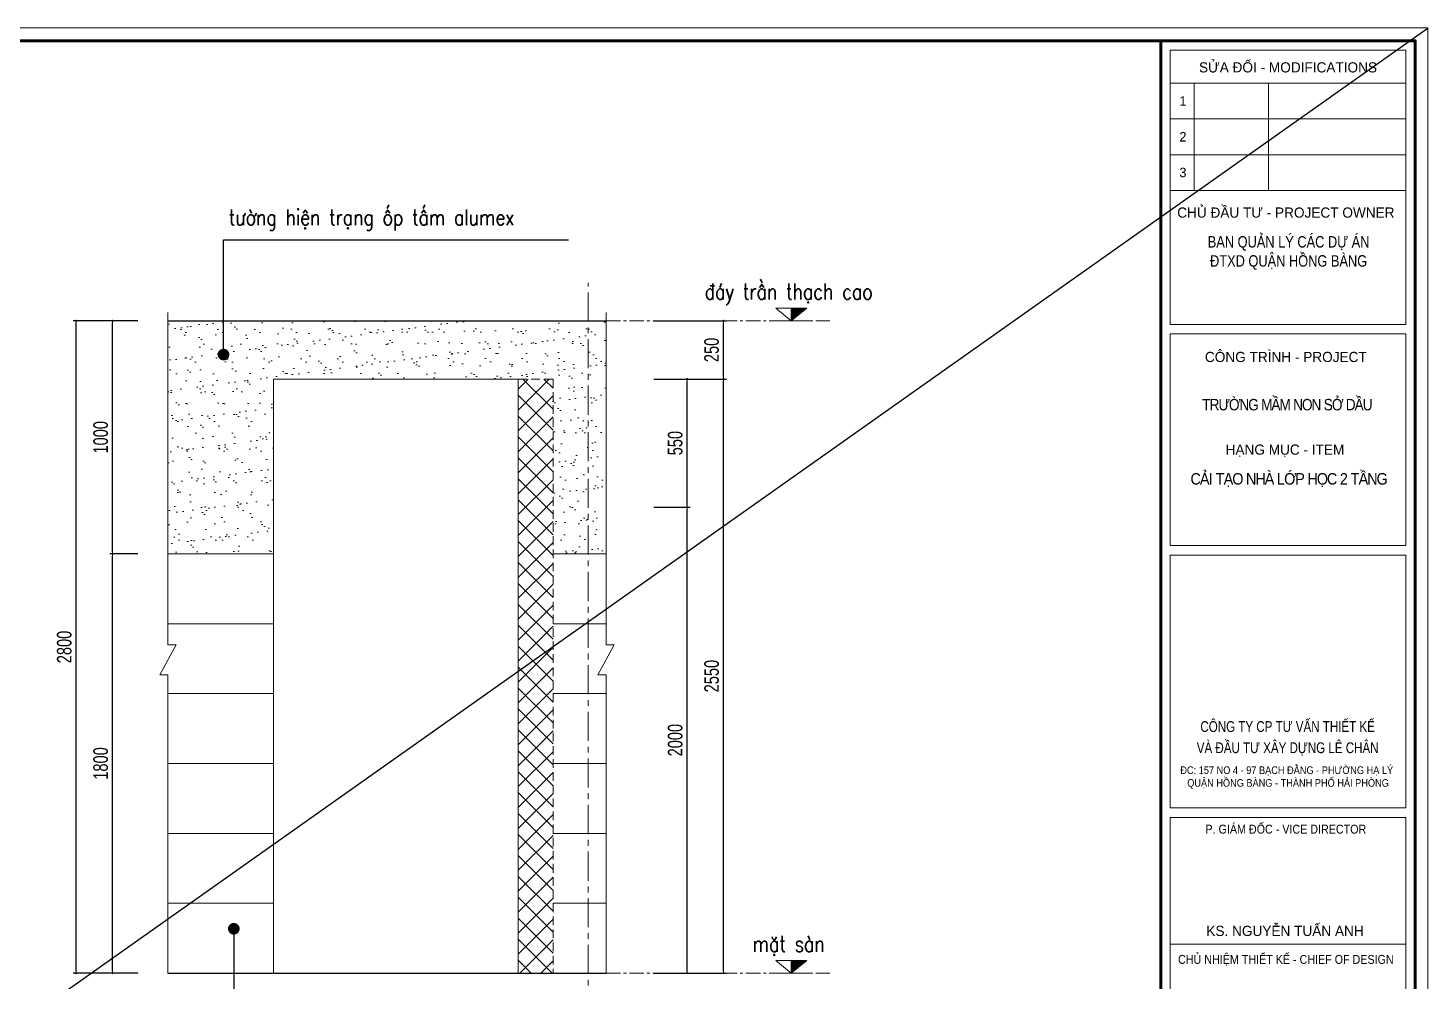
# Model space of a CAD drawing. Header units: millimetres. Extents: x -519517 to -431282, y -372679 to 113618.
# Drawn here: x -484623 to -478616, y -310767 to -306676 of the extents above; entities that cross this region are included whole.
import ezdxf
from ezdxf.enums import TextEntityAlignment as Align

# ---------------------------------------------------------------- set-up
doc = ezdxf.new("R2010")
doc.units = ezdxf.units.MM
doc.header["$LTSCALE"] = 5
for name, pattern in [('CENTER2', [28.575, 19.05, -3.175, 3.175, -3.175]), ('CENTERX2', [4, 2.5, -0.5, 0.5, -0.5]), ('DASHDOT', [1, 0.5, -0.25, 0, -0.25]), ('HIDDEN', [0.375, 0.25, -0.125])]:
    doc.linetypes.add(name, pattern=pattern)
doc.layers.get('0').update_dxf_attribs({"linetype": 'CENTER2'})
for name, color, linetype, lineweight in [('08. Net Text', 3, 'Continuous', 13), ('Khungten_LCDI', 7, 'Continuous', 25), ('LC Dim', 8, 'Continuous', 18), ('LC Hatch', 252, 'Continuous', 9), ('LC Hatch @ 1 (1)', 252, 'Continuous', 9), ('LC Net dam 1', 30, 'Continuous', 30), ('LC Net khuat', 4, 'HIDDEN', 13), ('LC Net thay', 7, 'Continuous', 25), ('LC Net truc', 79, 'DASHDOT', 13), ('LC Text1', 3, 'Continuous', 20), ('LC Text2', 7, 'Continuous', 25), ('v-MANH', 147, 'Continuous', 5)]:
    doc.layers.add(name, color=color, linetype=linetype, lineweight=lineweight)
doc.layers.add('KCS_Plotter', color=11, linetype='Continuous', plot=False)
doc.styles.add('HOATBIF', font='hoatbif.shx', dxfattribs={"width": 0.75})
doc.styles.add('Khungten', font='VHAVAN.TTF', dxfattribs={"width": 0.9, "height": 5000})
doc.styles.add('LC 3', font='vnsimli.shx', dxfattribs={"width": 0.75})
doc.styles.add('T1', font='Vnsimli.shx', dxfattribs={"width": 0.8})
doc.styles.add('Text Khung Ten', font='VHAVAN.TTF')
doc.styles.add('Title', font='VHBLACK.TTF')
doc.styles.add('VnAvantH', font='VHAVANB.TTF', dxfattribs={"width": 0.6})
doc.dimstyles.new('1-100(1-25)', dxfattribs={"dimscale": 25, "dimtxt": 2.5, "dimasz": 0.35, "dimexe": 0.5, "dimexo": 1, "dimgap": 0.8, "dimtad": 1, "dimdec": 0, "dimzin": 0, "dimdsep": 46, "dimtxsty": 'HOATBIF', "dimblk1": 'DOT', "dimblk2": 'DOT', "dimsah": 1, "dimcen": -1, "dimdle": 1, "dimclrd": 256, "dimclre": 256, "dimclrt": 4, "dimadec": 3, "dimazin": 2, "dimtfac": 0.333333, "dimtdec": 0, "dimtix": 1, "dimtmove": 2, "dimatfit": 3, "dimldrblk": 'DOT', "dimfxl": 1, "dimtvp": 0.833333, "dimtolj": 1, "dimtzin": 0, "dimarcsym": 0})

# ---------------------------------------------------------------- blocks, each defined once
blk = doc.blocks.new('lcdi fix')
at = {"layer": 'Defpoints', "lineweight": 0}
blk.add_lwpolyline([(-1200, -14850), (-1200, 14850), (40800, 14850), (40800, -14850)], close=True, dxfattribs=at)
at = {"layer": 'Khungten_LCDI', "color": 5, "lineweight": 60}
blk.add_line((36600, 14650), (36600, -14650), dxfattribs=at)
at = {"layer": 'Khungten_LCDI', "color": 5, "lineweight": 25}
blk.add_line((40600, -14650), (40600, 14650), dxfattribs=at)
at = {"layer": 'Khungten_LCDI', "color": 9, "lineweight": 15}
for p, q in [((36750, 13981), (40450, 13981)), ((37123, 13981), (37123, 12297)), ((38293, 13981), (38293, 12297)), ((36750, 13420), (40450, 13420)), ((36750, 12858), (40450, 12858)), ((36750, 12297), (40450, 12297))]:
    blk.add_line(p, q, dxfattribs=at)
at = {"layer": 'Khungten_LCDI', "color": 5, "lineweight": 60}
blk.add_lwpolyline([(0, -14650), (0, 14650), (40600, 14650), (40600, -14650)], close=True, dxfattribs=at)
at = {"layer": 'Khungten_LCDI', "color": 9, "lineweight": 15}
for points in [[(36750, 10190), (40450, 10190), (40450, 14500), (36750, 14500)], [(36750, 6712), (40450, 6712), (40450, 10040), (36750, 10040)], [(36750, 2587), (40450, 2587), (40450, 6562), (36750, 6562)], [(36750, 446), (40450, 446), (40450, 2437), (36750, 2437)], [(36750, -1522), (40450, -1522), (40450, 446), (36750, 446)]]:
    blk.add_lwpolyline(points, close=True, dxfattribs=at)
at = {"color": 7}
for s, style, p in [('söa ®æi - modifications', 'Khungten', (38600, 14151)), ('chñ ®Çu t\xad - project owner', 'Khungten', (38566, 11868)), ('c«ng tr×nh - PROJECT', 'Khungten', (38566, 9598)), ('h¹ng môc - item', 'Khungten', (38552, 8141)), ('ks. nguyÔn tuÊn anh', 'VnAvantH', (38553, 574))]:
    blk.add_text(s, height=160, dxfattribs=dict(at, style=style)).set_placement(p, align=Align.CENTER)
for s, height, style, width, p in [('c«ng ty cp t\xad vÊn thiÕt kÕ', 170, 'Title', 0.8, (38594, 3782)), ('vµ ®Çu t\xad x©y dùng lª ch©n', 170, 'Title', 0.8, (38594, 3449)), ('P. gi¸m ®èc - VICE director', 140, 'Khungten', 0.9, (38566, 2184)), ('chñ nhiÖm thiÕt kÕ - chief of design', 140, 'Khungten', 0.9, (38566, 136))]:
    blk.add_text(s, height=height, dxfattribs=dict(at, style=style, width=width)).set_placement(p, align=Align.CENTER)
at = {"color": 4, "char_height": 180, "attachment_point": 5, "style": 'Khungten'}
for s, insert, width in [('{\\f.VnArialH|b0|i0|c0|p34;\\W0.8;ban qu¶n lý c¸c dù ¸n \\P®txd quËn hång bµng}', (38609, 11313), 3619.87), ('{\\f.VnArialH|b0|i0|c0|p34;\\W0.85;\\T0.9;tr\xadêng mÇm non së dÇu}', (38582, 8927), 3712.56), ('{\\f.VnArialH|b0|i0|c0|p34;\\T0.9;c¶i t¹o nhµ líp häc 2 tÇng}', (38609, 7742), 3712.56)]:
    blk.add_mtext(s, dxfattribs=dict(at, insert=insert, width=width))
at = {"color": 7, "insert": (38600, 3241), "char_height": 120, "attachment_point": 2, "style": 'Khungten'}
blk.add_mtext_dynamic_manual_height_columns('®c: 157 no 4 - 97 b¹ch ®»ng - ph\xadêng h¹ lý   quËn hång bµng - thµnh phè h¶i phßng ', width=3421.65, gutter_width=25, heights=[0], dxfattribs=at)
at = {"color": 7, "style": 'Khungten', "width": 0.8}
for tag, p in [('REVISION', (39499, -10746)), ('NGAYHT', (39546, -11609))]:
    blk.add_attdef(tag, text='', height=200, dxfattribs=at).set_placement(p, align=Align.CENTER)
at = {"layer": '08. Net Text', "color": 7, "style": 'Text Khung Ten'}
blk.add_text('1', height=150, dxfattribs=at).set_placement((36892, 13627))
at = {"layer": '08. Net Text', "color": 7, "ltscale": 2, "style": 'Text Khung Ten'}
for s, p in [('2', (36892, 13065)), ('3', (36892, 12504))]:
    blk.add_text(s, height=150, dxfattribs=at).set_placement(p)
at = {"layer": 'LC Text1', "style": 'Title', "width": 3.882085}
for tag, p, p2 in [('TENBANVE1', (36913, -8886), (40339, -8886)), ('TENBANVE2', (36913, -9562), (40339, -9562))]:
    blk.add_attdef(tag, text='', height=250, dxfattribs=at).set_placement(p, p2, align=Align.FIT)
at = {"layer": 'LC Text1', "style": 'Title', "width": 0.7}
blk.add_attdef('SOBANVE', text='', height=250, dxfattribs=at).set_placement((39562, -13896), align=Align.CENTER)
blk = doc.blocks.new('DOT')
at = {"color": 0, "linetype": 'ByBlock'}
blk.add_line((-0.5, 0), (-1, 0), dxfattribs=at)
at = {"color": 0, "linetype": 'ByBlock', "const_width": 0.5}
blk.add_lwpolyline([(-0.25, 0, 1), (0.25, 0, 1)], format="xyb", close=True, dxfattribs=at)
blk = doc.blocks.new('*D460')
at = {"layer": 'Defpoints', "color": 0, "ltscale": 0.2, "transparency": 16777216}
for p in [(-481963.1, -308183.1), (-481638.6, -308183.1), (-481963.1, -310733.1)]:
    blk.add_point(p, dxfattribs=at)
at = {"layer": 'LC Dim', "lineweight": -2, "ltscale": 0.2, "transparency": 16777216}
for p, q in [((-481938.1, -308183.1), (-481626.1, -308183.1)), ((-481638.6, -310724.4), (-481638.6, -308191.9)), ((-481938.1, -310733.1), (-481626.1, -310733.1))]:
    blk.add_line(p, q, dxfattribs=at)
at = {"layer": 'LC Dim', "lineweight": -2, "ltscale": 0.2, "transparency": 16777216, "xscale": 8.75, "yscale": 8.75, "zscale": 8.75}
for p, rotation in [((-481638.6, -308183.1), 90), ((-481638.6, -310733.1), 270)]:
    blk.add_blockref('DOT', p, dxfattribs=dict(at, rotation=rotation))
at = {"layer": 'LC Dim', "color": 4, "ltscale": 0.2, "transparency": 16777216, "insert": (-481689.8, -309458.1), "char_height": 62.5, "attachment_point": 5, "rotation": 90, "style": 'HOATBIF'}
blk.add_mtext('\\A1;2550', dxfattribs=at)
blk = doc.blocks.new('_Dot')
at = {"color": 0, "linetype": 'ByBlock', "lineweight": -2}
blk.add_line((-0.5, 0), (-1, 0), dxfattribs=at)
at = {"color": 0, "linetype": 'ByBlock', "const_width": 0.5}
blk.add_lwpolyline([(-0.25, 0, 1), (0.25, 0, 1)], format="xyb", close=True, dxfattribs=at)
blk = doc.blocks.new('*D461')
at = {"layer": 'Defpoints', "color": 0, "ltscale": 0.2, "transparency": 16777216}
for p in [(-481963.1, -307933.1), (-481638.6, -307933.1), (-481963.1, -308183.1)]:
    blk.add_point(p, dxfattribs=at)
at = {"layer": 'LC Dim', "lineweight": -2, "ltscale": 0.2, "transparency": 16777216}
for p, q in [((-481938.1, -307933.1), (-481626.1, -307933.1)), ((-481638.6, -308174.4), (-481638.6, -307941.9)), ((-481938.1, -308183.1), (-481626.1, -308183.1))]:
    blk.add_line(p, q, dxfattribs=at)
at = {"layer": 'LC Dim', "lineweight": -2, "ltscale": 0.2, "transparency": 16777216, "xscale": 8.75, "yscale": 8.75, "zscale": 8.75}
for p, rotation in [((-481638.6, -307933.1), 90), ((-481638.6, -308183.1), 270)]:
    blk.add_blockref('DOT', p, dxfattribs=dict(at, rotation=rotation))
at = {"layer": 'LC Dim', "color": 4, "ltscale": 0.2, "transparency": 16777216, "insert": (-481689.8, -308058.1), "char_height": 62.5, "attachment_point": 5, "rotation": 90, "style": 'HOATBIF'}
blk.add_mtext('\\A1;250', dxfattribs=at)
blk = doc.blocks.new('Caodo1')
at = {"layer": 'LC Text1'}
blk.add_hatch(color=256, dxfattribs=at).paths.add_polyline_path([(0, 200), (0, 0), (243, 200)])
for p, q in [((324, 0), (-324, 0)), ((0, 0), (0, 200))]:
    blk.add_line(p, q, dxfattribs=at)
blk.add_lwpolyline([(-243, 200), (243, 200), (0, 0), (0, 0)], close=True, dxfattribs=at)
at = {"layer": 'LC Text1', "style": 'T1', "width": 0.8}
blk.add_attdef('%%P0,00', text='', height=250, dxfattribs=at).set_placement((-39, 460), align=Align.MIDDLE_CENTER)
blk = doc.blocks.new('*D465')
at = {"layer": 'Defpoints', "color": 0, "ltscale": 0.2, "transparency": 16777216}
for p in [(-484260.1, -308933.1), (-484126.8, -308933.1), (-484126.8, -310733.1)]:
    blk.add_point(p, dxfattribs=at)
at = {"layer": 'LC Dim', "lineweight": -2, "ltscale": 0.2, "transparency": 16777216}
for p, q in [((-484151.8, -308933.1), (-484272.6, -308933.1)), ((-484260.1, -310724.4), (-484260.1, -308941.9)), ((-484151.8, -310733.1), (-484272.6, -310733.1))]:
    blk.add_line(p, q, dxfattribs=at)
at = {"layer": 'LC Dim', "lineweight": -2, "ltscale": 0.2, "transparency": 16777216, "xscale": 8.75, "yscale": 8.75, "zscale": 8.75}
for p, rotation in [((-484260.1, -308933.1), 90), ((-484260.1, -310733.1), 270)]:
    blk.add_blockref('DOT', p, dxfattribs=dict(at, rotation=rotation))
at = {"layer": 'LC Dim', "color": 4, "ltscale": 0.2, "transparency": 16777216, "insert": (-484311.4, -309833.1), "char_height": 62.5, "attachment_point": 5, "rotation": 90, "style": 'HOATBIF'}
blk.add_mtext('\\A1;1800', dxfattribs=at)
blk = doc.blocks.new('*D466')
at = {"layer": 'Defpoints', "color": 0, "ltscale": 0.2, "transparency": 16777216}
for p in [(-484260.1, -307933.1), (-484126.8, -307933.1), (-484126.8, -308933.1)]:
    blk.add_point(p, dxfattribs=at)
at = {"layer": 'LC Dim', "lineweight": -2, "ltscale": 0.2, "transparency": 16777216}
for p, q in [((-484151.8, -307933.1), (-484272.6, -307933.1)), ((-484260.1, -308924.4), (-484260.1, -307941.9)), ((-484151.8, -308933.1), (-484272.6, -308933.1))]:
    blk.add_line(p, q, dxfattribs=at)
at = {"layer": 'LC Dim', "lineweight": -2, "ltscale": 0.2, "transparency": 16777216, "xscale": 8.75, "yscale": 8.75, "zscale": 8.75}
for p, rotation in [((-484260.1, -307933.1), 90), ((-484260.1, -308933.1), 270)]:
    blk.add_blockref('DOT', p, dxfattribs=dict(at, rotation=rotation))
at = {"layer": 'LC Dim', "color": 4, "ltscale": 0.2, "transparency": 16777216, "insert": (-484311.4, -308433.1), "char_height": 62.5, "attachment_point": 5, "rotation": 90, "style": 'HOATBIF'}
blk.add_mtext('\\A1;1000', dxfattribs=at)
blk = doc.blocks.new('*D467')
at = {"layer": 'Defpoints', "color": 0, "ltscale": 0.2, "transparency": 16777216}
for p in [(-484416.4, -307933.1), (-484126.8, -307933.1), (-484126.8, -310733.1)]:
    blk.add_point(p, dxfattribs=at)
at = {"layer": 'LC Dim', "lineweight": -2, "ltscale": 0.2, "transparency": 16777216}
for p, q in [((-484151.8, -307933.1), (-484428.9, -307933.1)), ((-484416.4, -310724.4), (-484416.4, -307941.9)), ((-484151.8, -310733.1), (-484428.9, -310733.1))]:
    blk.add_line(p, q, dxfattribs=at)
at = {"layer": 'LC Dim', "lineweight": -2, "ltscale": 0.2, "transparency": 16777216, "xscale": 8.75, "yscale": 8.75, "zscale": 8.75}
for p, rotation in [((-484416.4, -307933.1), 90), ((-484416.4, -310733.1), 270)]:
    blk.add_blockref('DOT', p, dxfattribs=dict(at, rotation=rotation))
at = {"layer": 'LC Dim', "color": 4, "ltscale": 0.2, "transparency": 16777216, "insert": (-484467.6, -309333.1), "char_height": 62.5, "attachment_point": 5, "rotation": 90, "style": 'HOATBIF'}
blk.add_mtext('\\A1;2800', dxfattribs=at)
blk = doc.blocks.new('*D456')
at = {"layer": 'Defpoints', "color": 0, "ltscale": 0.2, "transparency": 16777216}
for p in [(-481963.1, -308733.1), (-481794.8, -308733.1), (-481963.1, -310733.1)]:
    blk.add_point(p, dxfattribs=at)
at = {"layer": 'LC Dim', "lineweight": -2, "ltscale": 0.2, "transparency": 16777216}
for p, q in [((-481938.1, -308733.1), (-481782.3, -308733.1)), ((-481794.8, -310724.4), (-481794.8, -308741.9)), ((-481938.1, -310733.1), (-481782.3, -310733.1))]:
    blk.add_line(p, q, dxfattribs=at)
at = {"layer": 'LC Dim', "lineweight": -2, "ltscale": 0.2, "transparency": 16777216, "xscale": 8.75, "yscale": 8.75, "zscale": 8.75}
for p, rotation in [((-481794.8, -308733.1), 90), ((-481794.8, -310733.1), 270)]:
    blk.add_blockref('DOT', p, dxfattribs=dict(at, rotation=rotation))
at = {"layer": 'LC Dim', "color": 4, "ltscale": 0.2, "transparency": 16777216, "insert": (-481846.1, -309733.1), "char_height": 62.5, "attachment_point": 5, "rotation": 90, "style": 'HOATBIF'}
blk.add_mtext('\\A1;2000', dxfattribs=at)
blk = doc.blocks.new('*D457')
at = {"layer": 'Defpoints', "color": 0, "transparency": 16777216}
for p in [(-481963.1, -308183.1), (-481794.8, -308183.1), (-481963.1, -308733.1)]:
    blk.add_point(p, dxfattribs=at)
at = {"layer": 'LC Dim', "lineweight": -2, "transparency": 16777216}
for p, q in [((-481938.1, -308183.1), (-481782.3, -308183.1)), ((-481794.8, -308724.4), (-481794.8, -308191.9)), ((-481938.1, -308733.1), (-481782.3, -308733.1))]:
    blk.add_line(p, q, dxfattribs=at)
at = {"layer": 'LC Dim', "lineweight": -2, "transparency": 16777216, "xscale": 8.75, "yscale": 8.75, "zscale": 8.75}
for p, rotation in [((-481794.8, -308183.1), 90), ((-481794.8, -308733.1), 270)]:
    blk.add_blockref('DOT', p, dxfattribs=dict(at, rotation=rotation))
at = {"layer": 'LC Dim', "color": 4, "transparency": 16777216, "insert": (-481846.1, -308458.1), "char_height": 62.5, "attachment_point": 5, "rotation": 90, "style": 'HOATBIF'}
blk.add_mtext('\\A1;550', dxfattribs=at)

msp = doc.modelspace()

# ---------------------------------------------------------------- hatches: boundary and pattern name
at = {"layer": 'LC Hatch'}
h = msp.add_hatch(dxfattribs=at)
h.set_pattern_fill('AR-SAND', color=256, scale=2, style=0)
h.set_pattern_definition([(37.5, (-84285.175, -348993.09), (-3.200063, 97.882647), [0, -77.216, 0, -86.36, 0, -82.55]), (7.5, (-84285.18, -348993.09), (89.904657, 143.36502), [0, -41.656, 0, -69.596, 0, -26.67]), (327.5, (-84347.66, -348993.09), (158.198474, 0.287437), [0, -25.4, 0, -91.44, 0, -119.38]), (317.5, (-84347.66, -348993.09), (152.71129, 44.585865), [0, -12.7, 0, -59.944, 0, -68.58])])
h.paths.add_polyline_path([(-483570.3, -308183.1), (-482370.3, -308183.1), (-482370.3, -308933.1), (-482142.8, -308933.1), (-482142.8, -307933.1), (-484023.1, -307933.1), (-484023.1, -308933.1), (-483570.3, -308933.1)])
at = {"layer": 'LC Hatch @ 1 (1)', "ltscale": 2}
h = msp.add_hatch(dxfattribs=at)
h.set_pattern_fill('ANSI37', color=256, scale=20)
h.set_pattern_definition([(45, (-99974.364, -349907.6), (-44.901281, 44.901281), []), (135, (-99974.364, -349907.6), (-44.901281, -44.901281), [])])
h.paths.add_polyline_path([(-482370.3, -308183.1), (-482520.3, -308183.1), (-482520.3, -310733.1), (-482370.3, -310733.1)])

# ---------------------------------------------------------------- linework, layer by layer
at = {"layer": 'KCS_Plotter'}
msp.add_line((-490081.8, -314784.3), (-478615.9, -306676.3), dxfattribs=at)
at = {"layer": 'LC Hatch'}
for p, q in [((-484023.1, -308933.1), (-483570.3, -308933.1)), ((-482370.3, -308933.1), (-482142.8, -308933.1)), ((-484023.1, -309233.1), (-483570.3, -309233.1)), ((-482370.3, -309233.1), (-482142.8, -309233.1)), ((-484023.1, -309533.1), (-483570.3, -309533.1)), ((-482370.3, -309533.1), (-482142.8, -309533.1)), ((-484023.1, -309833.1), (-483570.3, -309833.1)), ((-482370.3, -309833.1), (-482142.8, -309833.1)), ((-484023.1, -310133.1), (-483570.3, -310133.1)), ((-482370.3, -310133.1), (-482142.8, -310133.1)), ((-484023.1, -310433.1), (-483570.3, -310433.1)), ((-482370.3, -310433.1), (-482142.8, -310433.1))]:
    msp.add_line(p, q, dxfattribs=at)
msp.add_lwpolyline([(-483570.3, -308183.1), (-482520.3, -308183.1), (-482520.3, -310733.1), (-483570.3, -310733.1)], close=True, dxfattribs=at)
at = {"layer": 'LC Net dam 1'}
msp.add_line((-484023.1, -310733.1), (-482142.8, -310733.1), dxfattribs=at)
at = {"layer": 'LC Net khuat', "ltscale": 30}
msp.add_lwpolyline([(-482520.3, -308183.1), (-482370.3, -308183.1), (-482370.3, -310733.1), (-482520.3, -310733.1)], close=True, dxfattribs=at)
at = {"layer": 'LC Net thay'}
msp.add_line((-484023.1, -307933.1), (-482142.8, -307933.1), dxfattribs=at)
at = {"layer": 'LC Net truc', "linetype": 'CENTERX2', "ltscale": 10}
msp.add_line((-482220.3, -312936.2), (-482220.3, -307770.2), dxfattribs=at)
at = {"layer": 'LC Net truc', "linetype": 'CENTERX2', "ltscale": 5}
for p, q in [((-482142.8, -307933.1), (-481183.1, -307933.1)), ((-482142.8, -310733.1), (-481183.1, -310733.1))]:
    msp.add_line(p, q, dxfattribs=at)
at = {"layer": 'v-MANH', "linetype": 'Continuous'}
for points in [[(-484023.1, -307898), (-484023.1, -309323.9), (-483988.1, -309323.9), (-484058.2, -309452.4), (-484023.1, -309452.4), (-484023.1, -310733.1)], [(-482142.8, -307898), (-482142.8, -309323.9), (-482107.7, -309323.9), (-482177.8, -309452.4), (-482142.8, -309452.4), (-482142.8, -310733.1)]]:
    msp.add_lwpolyline(points, dxfattribs=at)

# ---------------------------------------------------------------- block references
at = {"layer": 'LC Net thay', "xscale": 0.2729966329967423, "yscale": 0.2729966329967423, "zscale": 0.2729966329967423}
msp.add_blockref('lcdi fix', (-489754.2, -310730.3), dxfattribs=at)
at = {"layer": 'LC Text1'}
ref = msp.add_blockref('Caodo1', (-481348.3, -307933.1), dxfattribs=dict(at, xscale=0.2729966259158512, yscale=0.2729966259158512, zscale=0.2729966259158512))
ref.add_attrib('%%P0,00', '®¸y trÇn th¹ch cao', dxfattribs={"layer": 'LC Text2', "height": 68.249, "style": 'T1', "width": 0.8}).set_placement((-481359, -307807.7), align=Align.MIDDLE_CENTER)
ref = msp.add_blockref('Caodo1', (-481348.3, -310733.1), dxfattribs=dict(at, xscale=0.2729966259158512, yscale=0.2729966259158512, zscale=0.2729966259158512))
ref.add_attrib('%%P0,00', 'mÆt sµn', dxfattribs={"layer": 'LC Text2', "height": 68.25, "style": 'T1', "width": 0.8}).set_placement((-481359, -310607.7), align=Align.MIDDLE_CENTER)

# ---------------------------------------------------------------- texts
at = {"layer": 'LC Text1', "color": 3, "insert": (-483761.5, -307454.8), "char_height": 68.249, "width": 1556.763, "attachment_point": 1, "style": 'LC 3'}
msp.add_mtext('{\\W0.8;t\xadêng hiÖn tr¹ng èp tÊm alumex}', dxfattribs=at)

# ---------------------------------------------------------------- dimensions: what is measured, and where the dimension line sits
at = {"layer": 'LC Dim', "ltscale": 0.2}
for base, p1, p2, picture, middle in [((-484416.4, -307933.1), (-484126.8, -310733.1), (-484126.8, -307933.1), '*D467', (-484467.6, -309333.1)), ((-484260.1, -307933.1), (-484126.8, -308933.1), (-484126.8, -307933.1), '*D466', (-484311.4, -308433.1)), ((-481638.6, -307933.1), (-481963.1, -308183.1), (-481963.1, -307933.1), '*D461', (-481689.8, -308058.1)), ((-481638.6, -308183.1), (-481963.1, -310733.1), (-481963.1, -308183.1), '*D460', (-481689.8, -309458.1)), ((-481794.8, -308733.1), (-481963.1, -310733.1), (-481963.1, -308733.1), '*D456', (-481846.1, -309733.1)), ((-484260.1, -308933.1), (-484126.8, -310733.1), (-484126.8, -308933.1), '*D465', (-484311.4, -309833.1))]:
    dim = msp.add_linear_dim(base=base, p1=p1, p2=p2, angle=90, dimstyle='1-100(1-25)', dxfattribs=at)
    dim.commit()
    dim.dimension.update_dxf_attribs({"geometry": picture, "text_midpoint": middle})
at = {"layer": 'LC Dim'}
dim = msp.add_linear_dim(base=(-481794.8, -308183.1), p1=(-481963.1, -308733.1), p2=(-481963.1, -308183.1), angle=90, dimstyle='1-100(1-25)', dxfattribs=at)
dim.commit()
dim.dimension.update_dxf_attribs({"geometry": '*D457', "text_midpoint": (-481846.1, -308458.1)})

# ---------------------------------------------------------------- leaders
at = {"layer": 'LC Dim', "ltscale": 0.2}
for points in [[(-483784.2, -308078), (-483784.2, -307585.5), (-482303.8, -307585.5)], [(-483740.1, -310542.7), (-483740.1, -311431.8), (-482805.2, -311431.8)]]:
    msp.add_leader(points, dimstyle='1-100(1-25)', override={"dimasz": 2}, dxfattribs=at)

doc.saveas('drawing.dxf')
